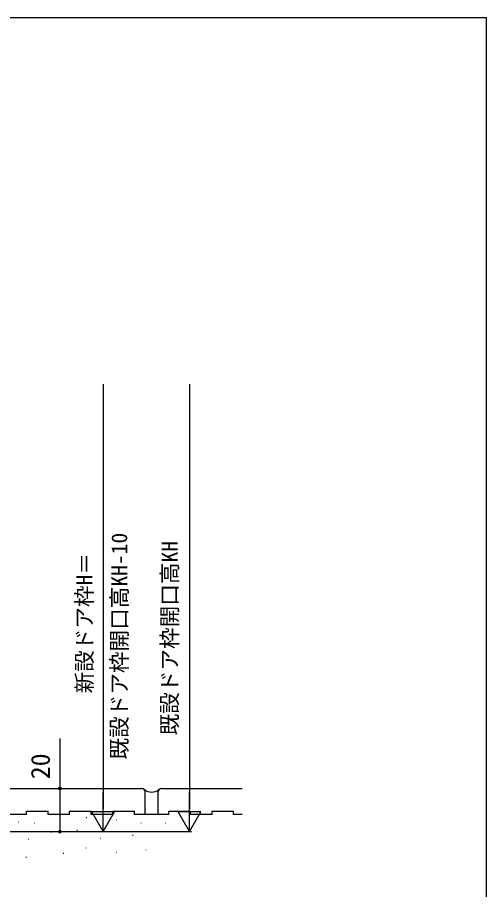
# Model space of a CAD drawing. Units: millimetres, scale not verified. Extents: x -525 to 525, y -783 to 779.
# Drawn here: x 307.6 to 525, y 343.7 to 747.3 of the extents above; entities that cross this region are included whole.
import ezdxf
from ezdxf.enums import TextEntityAlignment as Align

# ---------------------------------------------------------------- set-up
doc = ezdxf.new("R2010")
doc.units = ezdxf.units.MM
doc.header["$LTSCALE"] = 4
for name, color, linetype in [('0-6_YKK_D', 6, 'Continuous'), ('0-7_YKK_ZWAK', 7, 'Continuous'), ('0-8_YSS_K', 3, 'Continuous'), ('0-9_YSS_KE', 3, 'Continuous')]:
    doc.layers.add(name, color=color, linetype=linetype)
doc.styles.add('ＭＳ ゴシック', font='')
doc.styles.get('ＭＳ ゴシック').set_extended_font_data('MS Gothic')

msp = doc.modelspace()

# ---------------------------------------------------------------- linework, layer by layer
at = {"layer": '0-6_YKK_D'}
for p, q in [((347.305, 577.568), (347.305, 381.031)), ((387.305, 577.568), (387.305, 381.032)), ((327.305, 413.606), (327.305, 390.532)), ((310.305, 390.532), (328.305, 390.532)), ((327.305, 390.532), (327.305, 370.532)), ((347.305, 370.531), (347.305, 388.718)), ((387.305, 370.532), (387.305, 388.718)), ((347.305, 370.531), (342.055, 379.625)), ((352.555, 379.625), (342.055, 379.625)), ((347.305, 370.531), (352.555, 379.625)), ((387.305, 370.532), (382.055, 379.625)), ((392.555, 379.625), (382.055, 379.625)), ((387.305, 370.532), (392.555, 379.625)), ((233.009, 370.531), (348.305, 370.531)), ((310.305, 370.532), (328.305, 370.532)), ((310.305, 370.532), (388.305, 370.532))]:
    msp.add_line(p, q, dxfattribs=at)
for centre in [(327.305, 390.532), (327.305, 370.532)]:
    msp.add_circle(centre, 0.637, dxfattribs=at)
at = {"layer": '0-7_YKK_ZWAK'}
msp.add_line((-525, 747.3), (525, 747.3), dxfattribs=at)
msp.add_lwpolyline([(-525, -782.7), (525, -782.7), (525, 747.3)], dxfattribs=at)
at = {"layer": '0-8_YSS_K'}
for p, q in [((311.807, 380.031), (321.807, 380.031)), ((311.807, 378.531), (311.807, 380.031)), ((321.807, 378.531), (321.807, 380.031)), ((341.807, 378.531), (341.807, 380.031)), ((341.807, 378.531), (341.807, 380.031)), ((361.807, 378.531), (361.807, 380.031)), ((377.807, 380.031), (387.807, 380.031)), ((377.807, 378.531), (377.807, 380.031)), ((387.807, 378.531), (387.807, 380.031)), ((397.807, 380.031), (407.807, 380.031)), ((397.807, 378.531), (397.807, 380.031)), ((311.807, 378.531), (301.807, 378.531)), ((331.807, 378.531), (321.807, 378.531)), ((339.54, 377.044), (339.74, 377.044)), ((351.807, 378.531), (341.807, 378.531)), ((351.807, 378.531), (341.807, 378.531)), ((353.388, 375.927), (353.588, 375.927)), ((377.807, 378.531), (361.807, 378.531)), ((397.807, 378.531), (387.807, 378.531)), ((307.927, 375.119), (308.127, 375.119)), ((315.542, 374.658), (315.742, 374.658)), ((364.811, 374.658), (365.011, 374.658)), ((376.234, 374.658), (376.434, 374.658)), ((323.157, 370.389), (323.357, 370.389)), ((335.2, 371.257), (335.4, 371.257)), ((346.051, 367.533), (346.251, 367.533)), ((361.003, 368.85), (361.203, 368.85)), ((312.735, 367.043), (312.935, 367.043)), ((328.882, 360.524), (329.082, 360.524)), ((339.318, 363), (339.518, 363)), ((353.388, 361.043), (353.588, 361.043)), ((367.08, 362.043), (367.28, 362.043)), ((311.59, 358.667), (311.79, 358.667))]:
    msp.add_line(p, q, dxfattribs=at)
for points in [[(331.807, 378.531), (331.807, 380.031), (341.807, 380.031)], [(351.807, 378.531), (351.807, 380.031), (361.807, 380.031)], [(411.806, 378.531), (407.807, 378.531), (407.807, 380.031)]]:
    msp.add_lwpolyline(points, dxfattribs=at)
msp.add_arc((369.807, 394.402), 5.543, 233.02901, 306.97099, dxfattribs=at)
at = {"layer": '0-9_YSS_KE'}
for p, q in [((268.309, 390.531), (365.307, 390.531)), ((366.807, 378.531), (366.807, 389.031)), ((372.807, 378.531), (372.807, 389.031)), ((374.307, 390.531), (411.806, 390.531))]:
    msp.add_line(p, q, dxfattribs=at)
for centre, start, end in [((365.307, 389.031), 0, 90), ((374.307, 389.031), 90, 180)]:
    msp.add_arc(centre, 1.5, start, end, dxfattribs=at)

# ---------------------------------------------------------------- texts
at = {"layer": '0-6_YKK_D', "style": 'ＭＳ ゴシック'}
for s, height, p in [('既設ドア枠開口高KH-10', 7.331, (360.68, 403.902)), ('既設ドア枠開口高KH', 7.331, (383.998, 415.067)), ('新設ドア枠H＝', 7.331, (344.498, 434.47)), ('20', 8.798, (325.305, 394.765))]:
    msp.add_text(s, height=height, rotation=90, dxfattribs=at).set_placement(p, align=Align.BOTTOM_LEFT)

doc.saveas('drawing.dxf')
